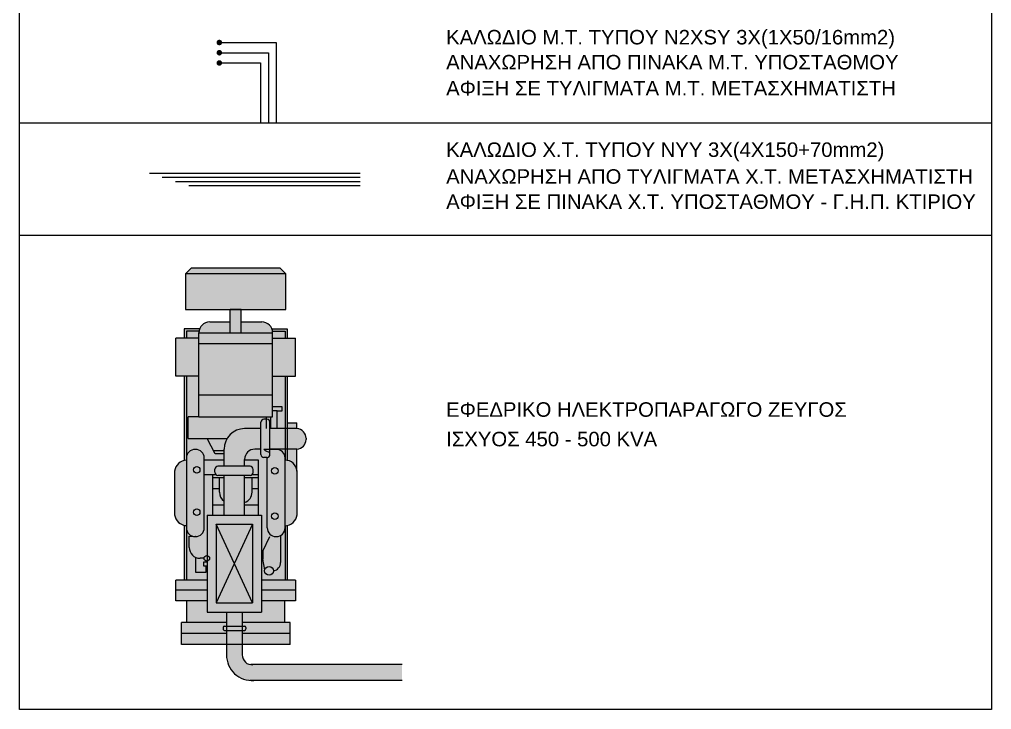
# Model space of a CAD drawing. Header units: metres. Extents: x -11 to 85, y -301 to 135.
# Drawn here: x 64.91 to 72.95, y -262.32 to -256.61 of the extents above; entities that cross this region are included whole.
import ezdxf

# ---------------------------------------------------------------- set-up
doc = ezdxf.new("R2010")
doc.units = ezdxf.units.M
doc.header["$LTSCALE"] = 0.036
for name, color, linetype in [('elec HZ', 226, 'Continuous'), ('mihanologika text', 20, 'Continuous'), ('pin_mesis_kalodia', 242, 'Continuous'), ('pin_xamilis_kalodio', 191, 'Continuous'), ('yp6stath06s text', 20, 'Continuous'), ('ypostathmos hatch', 131, 'Continuous')]:
    doc.layers.add(name, color=color, linetype=linetype)
doc.styles.add('TSK_OM', font='arial.ttf')

# ---------------------------------------------------------------- blocks, each defined once
blk = doc.blocks.new('H-Z')
at = {"layer": 'ypostathmos hatch'}
blk.add_hatch(color=241, dxfattribs=at).paths.add_polyline_path([(304.6233, 153.9507), (304.6233, 154.0807), (303.3888, 154.0803), (303.3552, 154.0848), (303.323, 154.1062), (303.3047, 154.1395), (303.3019, 154.1736), (303.3019, 154.2483), (303.6984, 154.2483), (303.6984, 154.4283), (303.6534, 154.4283), (303.6534, 154.6083), (303.7434, 154.6083), (303.7434, 154.7806), (303.6739, 154.7806), (303.6739, 155.231), (303.6737, 155.232), (303.7058, 155.2434), (303.7227, 155.2556), (303.7414, 155.2783), (303.7522, 155.3046), (303.7549, 155.3206), (303.7549, 155.4122), (303.7549, 155.6823), (303.7549, 155.864), (303.7856, 155.8724), (303.8079, 155.889), (303.8263, 155.9207), (303.8297, 155.9434), (303.8296, 155.9538), (303.8241, 155.9829), (303.8081, 156.0084), (303.7887, 156.0236), (303.7666, 156.032), (303.7549, 156.032), (303.7549, 156.0809), (303.6739, 156.0809), (303.6739, 156.4675), (303.7434, 156.4675), (303.7434, 156.7822), (303.6739, 156.7822), (303.6739, 156.8589), (303.5524, 156.8589), (303.5376, 156.8782), (303.5271, 156.8908), (303.5084, 156.9051), (303.4883, 156.9136), (303.4634, 156.9172), (303.2934, 156.9172), (303.2934, 157.0183), (303.6633, 157.0183), (303.6633, 157.3137), (303.6133, 157.3637), (302.8836, 157.3637), (302.8336, 157.3137), (302.8336, 157.0183), (303.2034, 157.0183), (303.2034, 156.9172), (303.0334, 156.9172), (302.9877, 156.9047), (302.9698, 156.8908), (302.9585, 156.877), (302.9501, 156.8613), (302.9445, 156.8589), (302.823, 156.8589), (302.823, 156.7822), (302.7534, 156.7822), (302.7534, 156.4675), (302.823, 156.4675), (302.8219, 155.7692), (302.8059, 155.7639), (302.7848, 155.752), (302.7648, 155.7332), (302.7528, 155.7151), (302.7463, 155.6997), (302.742, 155.6823), (302.742, 155.3206), (302.7537, 155.2861), (302.7716, 155.2622), (302.7881, 155.2486), (302.8024, 155.2405), (302.823, 155.2336), (302.823, 154.7806), (302.7534, 154.7806), (302.7534, 154.6083), (302.8434, 154.6083), (302.8434, 154.4283), (302.7984, 154.4283), (302.7984, 154.2483), (303.1719, 154.2483), (303.1719, 154.2042), (303.1719, 154.161), (303.1772, 154.1134), (303.1989, 154.0574), (303.2211, 154.0254), (303.2534, 153.9942), (303.309, 153.9633), (303.3558, 153.9529), (303.45, 153.9507)])
at = {"layer": 'elec HZ'}
for p, q in [((302.8336, 157.3137), (302.8836, 157.3637)), ((302.8836, 157.3637), (303.6133, 157.3637)), ((303.6633, 157.3137), (303.6133, 157.3637)), ((303.2034, 156.8272), (303.2034, 157.0183)), ((303.2934, 157.0183), (303.2034, 157.0183)), ((303.2934, 156.8272), (303.2934, 157.0183)), ((302.823, 156.8589), (302.823, 156.7822)), ((302.9445, 156.8589), (302.823, 156.8589)), ((303.0334, 156.9172), (303.2034, 156.9172)), ((303.2934, 156.9172), (303.4634, 156.9172)), ((303.5524, 156.8589), (303.6739, 156.8589)), ((303.6739, 156.8589), (303.6739, 156.7822)), ((302.7534, 156.4675), (302.7534, 156.7822)), ((302.9434, 156.7822), (302.7534, 156.7822)), ((302.841, 156.8409), (302.841, 156.7822)), ((302.9445, 156.8409), (302.841, 156.8409)), ((302.9434, 156.8272), (303.5534, 156.8272)), ((302.9434, 156.1323), (302.9434, 156.8272)), ((303.5524, 156.8409), (303.6559, 156.8409)), ((303.5534, 156.1323), (303.5534, 156.8272)), ((303.5534, 156.7822), (303.7434, 156.7822)), ((303.6559, 156.8409), (303.6559, 156.7822)), ((303.7434, 156.4675), (303.7434, 156.7822)), ((302.9434, 156.7372), (303.5534, 156.7372)), ((302.9434, 156.4675), (302.7534, 156.4675)), ((302.823, 156.4675), (302.823, 155.7695)), ((302.841, 156.4675), (302.841, 155.7903)), ((303.5534, 156.4675), (303.7434, 156.4675)), ((303.6559, 156.4675), (303.6559, 155.7723)), ((303.6739, 156.4675), (303.6739, 155.7722)), ((302.9434, 156.3123), (303.5534, 156.3123)), ((303.631, 156.2129), (303.5534, 156.2129)), ((303.631, 156.1804), (303.631, 156.2129)), ((302.8538, 155.9523), (302.8538, 156.1323)), ((302.9434, 156.1323), (302.8538, 156.1323)), ((302.9434, 156.1323), (303.5534, 156.1323)), ((303.4998, 156.1323), (303.4998, 156.0336)), ((303.5368, 156.1323), (303.5368, 156.0336)), ((303.5902, 156.1804), (303.5534, 156.1804)), ((303.5902, 156.1804), (303.631, 156.1804)), ((303.5902, 156.0336), (303.5902, 156.1804)), ((303.4559, 155.8195), (303.4559, 156.0864)), ((303.5058, 156.1116), (303.4808, 156.1115)), ((303.5309, 155.8204), (303.5309, 156.0868)), ((303.6739, 156.0809), (303.7549, 156.0809)), ((303.7549, 156.0336), (303.7549, 156.0809)), ((303.4559, 156.0336), (303.3219, 156.0336)), ((303.7549, 156.0336), (303.5309, 156.0336)), ((302.8538, 155.9523), (303.1769, 155.9523)), ((303.0777, 155.8237), (303.0107, 155.9523)), ((303.8296, 155.9534), (303.8297, 155.9434)), ((303.1519, 155.8507), (303.0636, 155.8507)), ((303.1502, 155.8237), (303.0777, 155.8237)), ((303.1502, 155.8237), (303.1519, 155.8269)), ((303.1519, 155.722), (303.1519, 155.8636)), ((303.4559, 155.864), (303.4069, 155.864)), ((303.5839, 155.8623), (303.4814, 155.8623)), ((303.7549, 155.864), (303.5309, 155.864)), ((303.7549, 155.6823), (303.7549, 155.864)), ((302.8219, 155.7692), (302.8219, 155.7688)), ((302.841, 155.7903), (302.841, 155.2126)), ((302.9874, 155.2126), (302.9874, 155.7903)), ((303.0594, 155.7723), (302.9874, 155.7723)), ((303.1519, 155.7723), (303.0594, 155.7723)), ((303.3676, 155.722), (303.1007, 155.722)), ((303.3219, 155.722), (303.3219, 155.779)), ((303.4374, 155.7723), (303.3219, 155.7723)), ((303.4374, 155.3185), (303.4374, 155.7723)), ((303.5065, 155.7953), (303.4815, 155.7946)), ((303.5094, 155.2126), (303.5094, 155.7903)), ((303.6559, 155.7723), (303.6559, 155.7903)), ((303.6559, 155.2126), (303.6559, 155.7723)), ((303.6739, 155.7723), (303.6739, 155.7719)), ((302.742, 155.6823), (302.742, 155.3206)), ((303.0873, 155.6508), (302.9874, 155.6508)), ((303.0594, 155.3185), (303.0594, 155.6508)), ((303.0754, 155.6722), (303.0756, 155.6972)), ((303.3667, 155.647), (303.1003, 155.647)), ((303.1519, 155.3185), (303.1519, 155.647)), ((303.3219, 155.3185), (303.3219, 155.647)), ((303.4374, 155.6508), (303.38, 155.6508)), ((303.3918, 155.6714), (303.3924, 155.6964)), ((303.7549, 155.6823), (303.7549, 155.3206)), ((303.1519, 155.6273), (303.0594, 155.6273)), ((303.1134, 155.5071), (303.1134, 155.6273)), ((303.4374, 155.6273), (303.3219, 155.6273)), ((303.3834, 155.5071), (303.3834, 155.6273)), ((303.1134, 155.536), (303.0594, 155.536)), ((303.4374, 155.536), (303.3834, 155.536)), ((303.1519, 155.4016), (303.0594, 155.4016)), ((303.4374, 155.4016), (303.3219, 155.4016)), ((303.0119, 155.3185), (303.0119, 154.5163)), ((303.0119, 155.3185), (303.4619, 155.3185)), ((303.0869, 155.2435), (303.0869, 154.5913)), ((303.3869, 155.2435), (303.0869, 154.5913)), ((303.3869, 154.5913), (303.0869, 155.2435)), ((303.0869, 155.2435), (303.3869, 155.2435)), ((303.3869, 155.2435), (303.3869, 154.5913)), ((303.4619, 155.3185), (303.4619, 154.5163)), ((302.823, 155.2336), (302.823, 154.7806)), ((302.841, 155.2092), (302.841, 154.7806)), ((303.6559, 155.2303), (303.6559, 154.7806)), ((303.6739, 155.231), (303.6739, 154.7806)), ((302.8634, 155.1427), (302.913, 155.1406)), ((302.8634, 155.0508), (302.8634, 155.1427)), ((302.9154, 155.1406), (302.913, 155.1406)), ((303.4718, 155.0209), (303.5311, 155.1406)), ((303.5839, 155.1406), (303.5814, 155.1406)), ((303.6195, 155.1432), (303.6195, 154.9267)), ((303.4619, 155.0209), (303.4718, 155.0209)), ((303.4718, 155.0209), (303.4718, 154.9539)), ((302.918, 154.8424), (302.918, 154.968)), ((302.9863, 154.9608), (302.9534, 154.9608)), ((303.0119, 154.9288), (302.9817, 154.9288)), ((302.9817, 154.9288), (302.9817, 154.8971)), ((303.4619, 154.9539), (303.4718, 154.9539)), ((303.4885, 154.8656), (303.4718, 154.9539)), ((303.0018, 154.8424), (302.918, 154.8424)), ((302.9817, 154.8971), (303.0119, 154.8971)), ((303.0018, 154.8971), (303.0018, 154.8424)), ((303.5629, 154.8521), (303.5604, 154.8521)), ((302.7534, 154.6083), (302.7534, 154.7806)), ((303.0119, 154.7806), (302.7534, 154.7806)), ((303.7434, 154.7806), (303.4619, 154.7806)), ((303.7434, 154.7806), (303.7434, 154.6083)), ((303.0119, 154.6983), (302.7534, 154.6983)), ((303.7434, 154.6983), (303.4619, 154.6983)), ((303.0119, 154.6083), (302.7534, 154.6083)), ((302.8434, 154.4283), (302.8434, 154.6083)), ((303.7434, 154.6083), (303.4619, 154.6083)), ((303.6534, 154.4283), (303.6534, 154.6083)), ((303.0119, 154.5163), (303.4619, 154.5163)), ((303.0869, 154.5913), (303.3869, 154.5913)), ((303.1719, 154.5163), (303.1719, 154.2483)), ((303.3019, 154.5163), (303.3019, 154.2483)), ((302.7984, 154.2483), (302.7984, 154.4283)), ((303.1719, 154.4283), (302.7984, 154.4283)), ((303.1432, 154.388), (303.143, 154.3762)), ((303.1548, 154.3641), (303.3202, 154.3641)), ((303.1551, 154.3996), (303.3202, 154.3996)), ((303.6984, 154.4283), (303.3019, 154.4283)), ((303.332, 154.3877), (303.332, 154.3759)), ((303.6984, 154.2483), (303.6984, 154.4283)), ((303.1719, 154.3383), (302.7984, 154.3383)), ((303.6984, 154.3383), (303.3019, 154.3383)), ((303.1719, 154.2483), (302.7984, 154.2483)), ((303.3019, 154.2483), (303.1719, 154.2483)), ((303.1719, 154.2483), (303.1719, 154.1601)), ((303.6984, 154.2483), (303.3019, 154.2483)), ((303.3019, 154.2483), (303.3019, 154.1603)), ((304.6233, 154.0807), (303.3721, 154.0807)), ((304.6233, 153.9507), (303.3657, 153.9507))]:
    blk.add_line(p, q, dxfattribs=at)
blk.add_lwpolyline([(303.6633, 157.3137), (302.8336, 157.3137), (302.8336, 157.0183), (303.6633, 157.0183)], close=True, dxfattribs=at)
for centre, radius in [((302.9255, 155.6929), 0.027), ((303.5714, 155.6848), 0.027), ((302.9255, 155.3423), 0.027), ((303.5714, 155.31), 0.027), ((303.0091, 154.9608), 0.0228), ((303.524, 154.8567), 0.0366)]:
    blk.add_circle(centre, radius, dxfattribs=at)
for centre, radius, start, end in [((303.0334, 156.8272), 0.09, 90, 180), ((303.4634, 156.8272), 0.09, 0, 90), ((303.4809, 156.0865), 0.025, 90.31225, 180.31225), ((303.5059, 156.0866), 0.025, 0.31225, 90.31225), ((303.3219, 155.8636), 0.17, 90, 180), ((303.7496, 155.9538), 0.08, 359.71591, 86.30532), ((303.7497, 155.9438), 0.08, 273.7442, 359.71591), ((302.913, 155.7903), 0.072, 90, 180), ((302.9154, 155.7903), 0.072, 0, 90), ((303.4069, 155.779), 0.085, 90, 180), ((303.4809, 155.8196), 0.025, 180.31225, 271.46777), ((303.5309, 155.9111), 0.0695, 224.5744, 269.96635), ((303.5059, 155.8203), 0.025, 271.46777, 0.31225), ((303.5839, 155.7903), 0.072, 0, 90), ((302.8475, 155.6654), 0.1069, 93.51843, 170.9188), ((303.1006, 155.697), 0.025, 89.68775, 179.68775), ((303.3674, 155.697), 0.025, 358.53222, 89.68775), ((303.5814, 155.7903), 0.072, 175.83433, 180), ((303.6572, 155.6743), 0.0981, 4.71321, 90.73942), ((303.1004, 155.672), 0.025, 179.68775, 269.68775), ((303.3668, 155.672), 0.025, 269.68775, 358.53222), ((303.2034, 155.5071), 0.09, 180, 235.08426), ((303.2934, 155.5071), 0.09, 288.45246, 0), ((302.8475, 155.3374), 0.1069, 189.0812, 266.48157), ((303.6572, 155.3286), 0.0981, 269.26058, 355.28679), ((302.913, 155.2126), 0.072, 180, 270), ((302.9154, 155.2126), 0.072, 270, 0), ((303.5814, 155.2126), 0.072, 180, 270), ((303.5839, 155.2126), 0.072, 270, 0), ((302.9534, 155.0508), 0.09, 180, 270), ((303.5475, 154.9267), 0.072, 280.52736, 0), ((303.1548, 154.3759), 0.0118, 178.84447, 270), ((303.1551, 154.3877), 0.0118, 90, 178.84447), ((303.3202, 154.3877), 0.0118, 0, 90), ((303.3202, 154.3759), 0.0118, 270, 0), ((303.3824, 154.1605), 0.2105, 179.88033, 274.56385), ((303.3824, 154.1605), 0.0805, 179.88033, 274.56385)]:
    blk.add_arc(centre, radius, start, end, dxfattribs=at)

msp = doc.modelspace()

# ---------------------------------------------------------------- linework, layer by layer
at = {"layer": 'pin_mesis_kalodia'}
for p, q in [((66.5511, -256.8046), (67.0332, -256.8046)), ((67.0332, -256.8046), (67.0332, -257.4677)), ((66.5511, -256.8891), (66.9681, -256.8891)), ((66.9681, -256.8891), (66.9681, -257.4677)), ((66.5511, -256.9737), (66.9025, -256.9737)), ((66.9025, -256.9737), (66.9025, -257.4677))]:
    msp.add_line(p, q, dxfattribs=at)
at = {"layer": 'pin_mesis_kalodia', "const_width": 0.023}
for points in [[(66.5735, -256.8006, -1), (66.5517, -256.808, -1)], [(66.5735, -256.8852, -1), (66.5517, -256.8925, -1)], [(66.5735, -256.9697, -1), (66.5517, -256.9771, -1)]]:
    msp.add_lwpolyline(points, format="xyb", close=True, dxfattribs=at)
at = {"layer": 'pin_xamilis_kalodio'}
for p, q in [((67.7265, -257.8869), (65.9846, -257.8869)), ((67.7265, -257.9217), (66.089, -257.9217)), ((67.7265, -257.9565), (66.1992, -257.9565)), ((67.7265, -257.9904), (66.3094, -257.9904))]:
    msp.add_line(p, q, dxfattribs=at)
at = {"layer": 'yp6stath06s text'}
for p, q in [((64.9096, -262.3238), (64.9096, -244.9801)), ((72.9488, -244.9801), (72.9488, -262.3238)), ((64.9096, -257.4677), (72.9488, -257.4677)), ((72.9488, -258.4), (64.9096, -258.4)), ((72.9488, -262.3238), (64.9096, -262.3238))]:
    msp.add_line(p, q, dxfattribs=at)

# ---------------------------------------------------------------- block references
at = {"layer": 'elec HZ'}
msp.add_blockref('H-Z', (-236.55, -416.0328), dxfattribs=at)

# ---------------------------------------------------------------- texts
at = {"layer": 'mihanologika text', "style": 'TSK_OM'}
for s, p in [('ΚΑΛΩΔΙΟ Μ.Τ. ΤΥΠΟΥ Ν2XSY 3X(1X50/16mm2)', (68.4385, -256.8201)), ('ΑΝΑΧΩΡΗΣΗ ΑΠΟ ΠΙΝΑΚΑ Μ.Τ. ΥΠΟΣΤΑΘΜΟΥ', (68.4385, -257.0269)), ('ΑΦΙΞΗ ΣΕ ΤΥΛΙΓΜΑΤΑ Μ.Τ. ΜΕΤΑΣΧΗΜΑΤΙΣΤΗ', (68.4385, -257.2421)), ('ΚΑΛΩΔΙΟ Χ.Τ. ΤΥΠΟΥ ΝΥΥ 3X(4X150+70mm2)', (68.4385, -257.7511)), ('ΑΝΑΧΩΡΗΣΗ ΑΠΟ ΤΥΛΙΓΜΑΤΑ Χ.Τ. ΜΕΤΑΣΧΗΜΑΤΙΣΤΗ', (68.4385, -257.9728)), ('ΑΦΙΞΗ ΣΕ ΠΙΝΑΚΑ Χ.Τ. ΥΠΟΣΤΑΘΜΟΥ - Γ.Η.Π. ΚΤΙΡΙΟΥ', (68.4385, -258.1814)), ('ΕΦΕΔΡΙΚΟ ΗΛΕΚΤΡΟΠΑΡΑΓΩΓΟ ΖΕΥΓΟΣ', (68.4385, -259.9011)), ('ΙΣΧΥΟΣ 450 - 500 KVA', (68.4385, -260.1455))]:
    msp.add_text(s, height=0.12, dxfattribs=at).set_placement(p)

doc.saveas('drawing.dxf')
